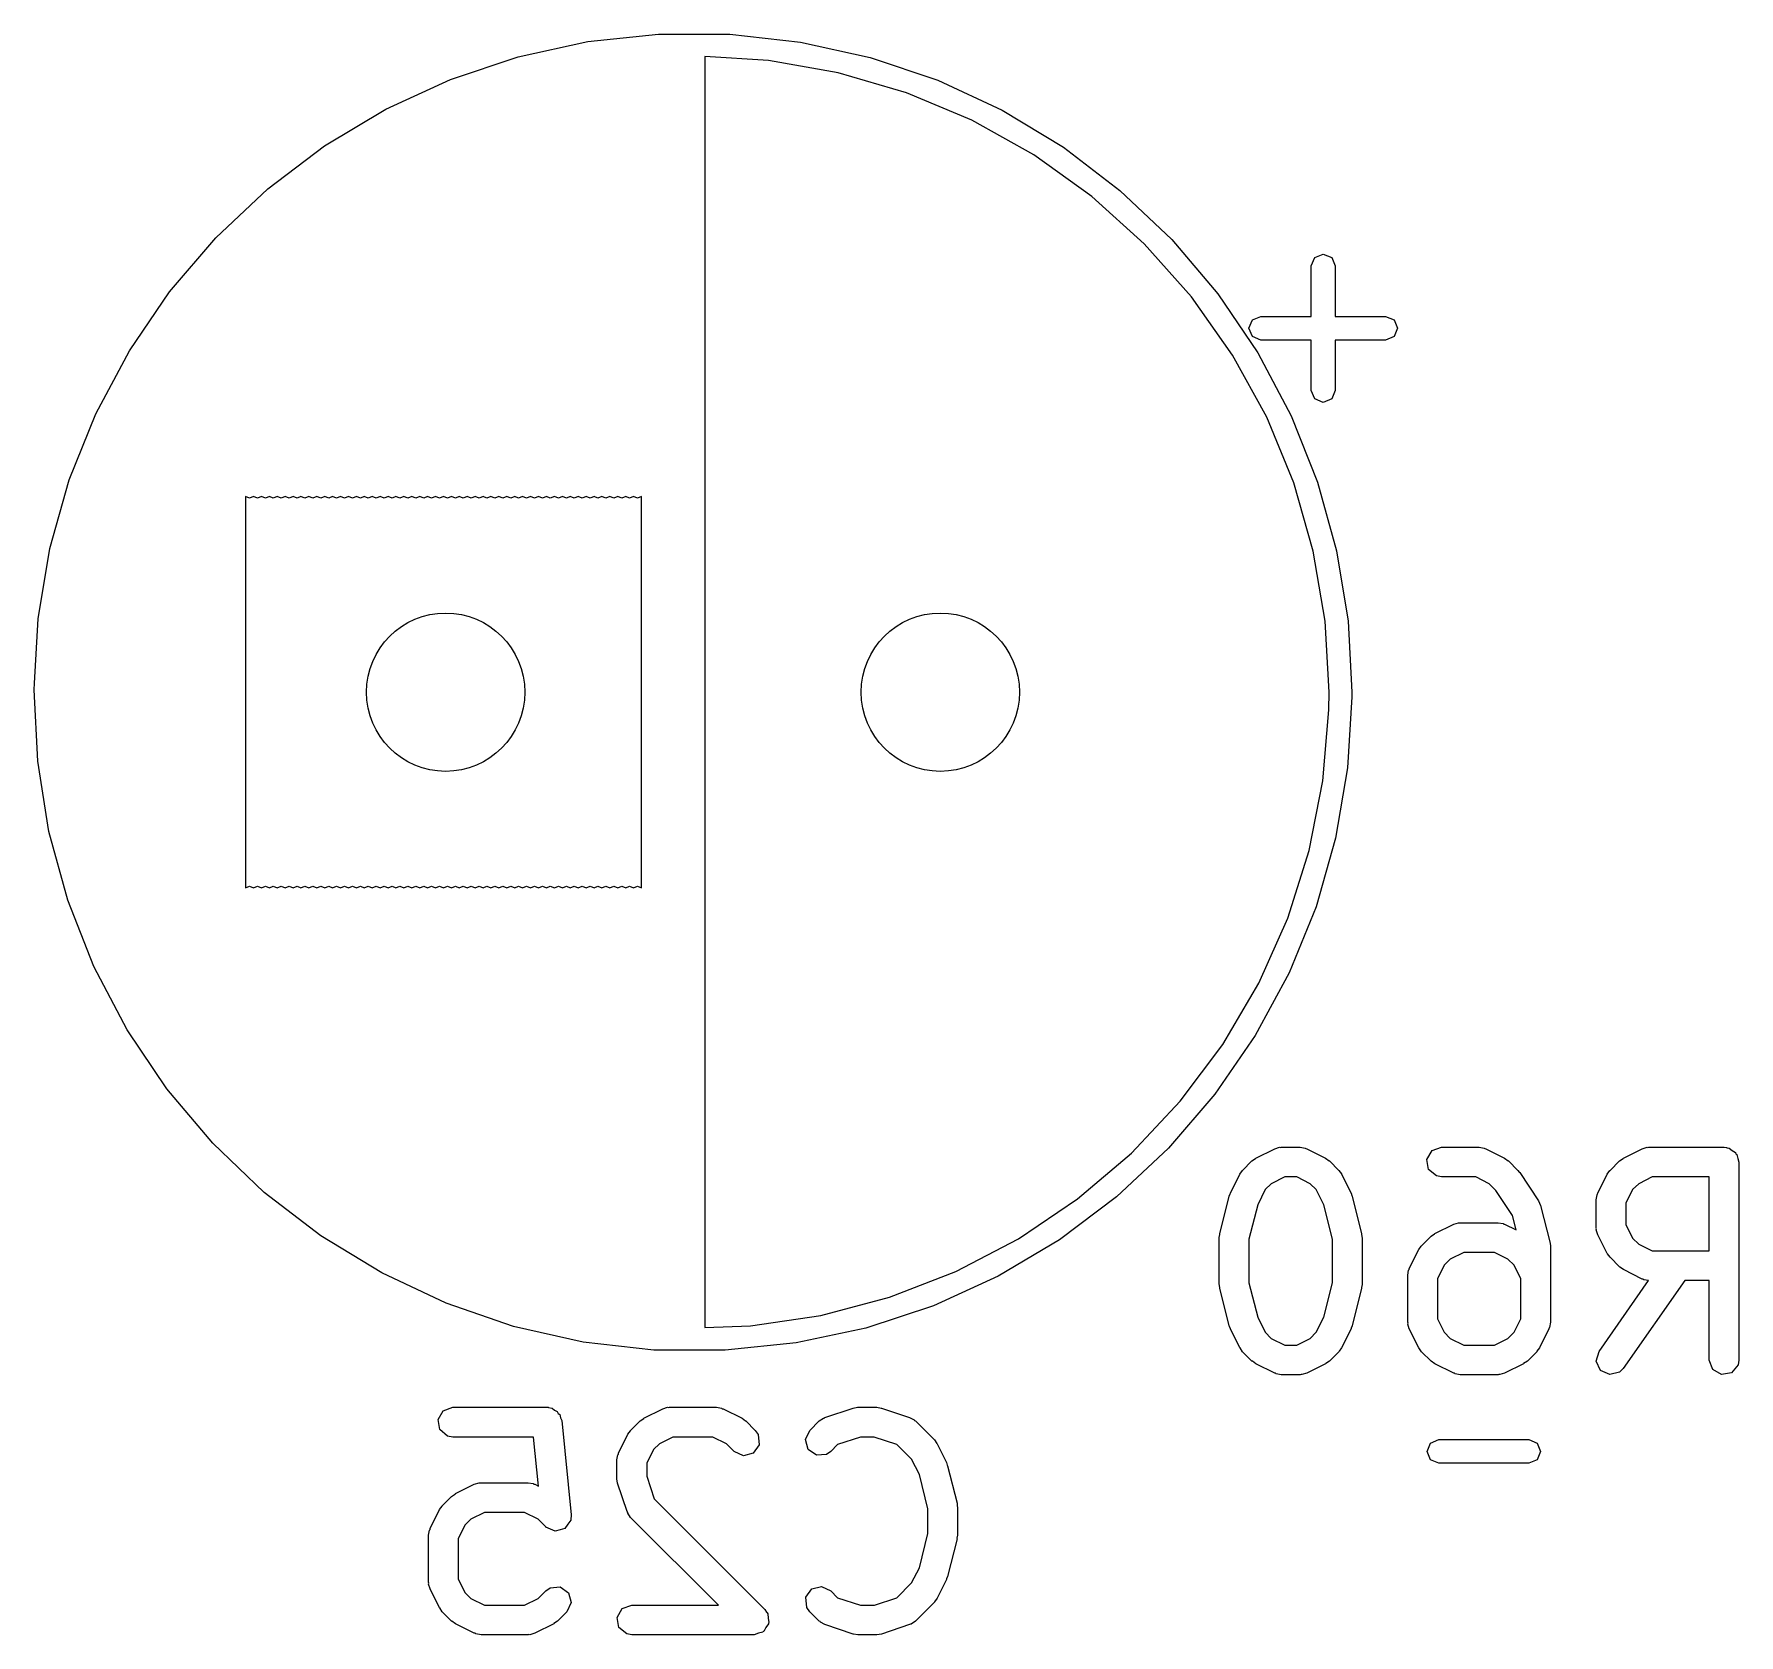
# Model space of a CAD drawing. Extents: x 62 to 228, y -146 to -46.
# Drawn here: x 98.8 to 107.41, y -103.21 to -95.12 of the extents above; entities that cross this region are included whole.
import ezdxf

# ---------------------------------------------------------------- set-up
doc = ezdxf.new("R2010")
doc.units = 0
doc.layers.add('BLACK', color=7, linetype='CONTINUOUS')

msp = doc.modelspace()

# ---------------------------------------------------------------- linework, layer by layer
at = {"layer": 'BLACK', "linetype": 'CONTINUOUS'}
for p, q in [((101.242, -95.24), (101.594, -95.1632)), ((101.594, -95.1632), (101.952, -95.125)), ((101.952, -95.125), (102.312, -95.1256)), ((102.312, -95.1256), (102.67, -95.1651)), ((102.67, -95.1651), (103.022, -95.2431)), ((100.9, -95.3542), (101.242, -95.24)), ((102.507, -95.258), (102.186, -95.2378)), ((102.186, -95.2378), (102.186, -101.66)), ((102.86, -95.3203), (102.507, -95.258)), ((103.022, -95.2431), (103.363, -95.3585)), ((100.573, -95.5047), (100.9, -95.3542)), ((103.205, -95.4216), (102.86, -95.3203)), ((103.363, -95.3585), (103.689, -95.5102)), ((103.535, -95.5607), (103.205, -95.4216)), ((100.264, -95.6897), (100.573, -95.5047)), ((103.689, -95.5102), (103.998, -95.6962)), ((103.849, -95.7358), (103.535, -95.5607)), ((99.9767, -95.907), (100.264, -95.6897)), ((103.998, -95.6962), (104.284, -95.9145)), ((104.141, -95.9448), (103.849, -95.7358)), ((99.7146, -96.154), (99.9767, -95.907)), ((104.407, -96.185), (104.141, -95.9448)), ((104.284, -95.9145), (104.546, -96.1624)), ((99.4807, -96.4278), (99.7146, -96.154)), ((104.646, -96.4534), (104.407, -96.185)), ((104.546, -96.1624), (104.779, -96.4371)), ((105.269, -96.254), (105.311, -96.2364)), ((105.311, -96.2364), (105.354, -96.254)), ((105.251, -96.2964), (105.269, -96.254)), ((105.251, -96.5514), (105.251, -96.2964)), ((105.354, -96.254), (105.371, -96.2964)), ((105.371, -96.2964), (105.371, -96.5514)), ((99.2777, -96.7254), (99.4807, -96.4278)), ((104.853, -96.7467), (104.646, -96.4534)), ((104.779, -96.4371), (104.98, -96.7353)), ((104.936, -96.6114), (104.954, -96.569)), ((104.954, -96.569), (104.996, -96.5514)), ((104.996, -96.5514), (105.251, -96.5514)), ((105.371, -96.5514), (105.626, -96.5514)), ((105.626, -96.5514), (105.669, -96.569)), ((105.669, -96.569), (105.686, -96.6114)), ((104.954, -96.6538), (104.936, -96.6114)), ((104.996, -96.6714), (104.954, -96.6538)), ((105.669, -96.6538), (105.626, -96.6714)), ((105.686, -96.6114), (105.669, -96.6538)), ((99.1081, -97.0431), (99.2777, -96.7254)), ((105.026, -97.0612), (104.853, -96.7467)), ((104.98, -96.7353), (105.149, -97.0536)), ((105.251, -96.6714), (104.996, -96.6714)), ((105.251, -96.9264), (105.251, -96.6714)), ((105.626, -96.6714), (105.371, -96.6714)), ((105.371, -96.6714), (105.371, -96.9264)), ((105.269, -96.9688), (105.251, -96.9264)), ((105.371, -96.9264), (105.354, -96.9688)), ((105.311, -96.9864), (105.269, -96.9688)), ((105.354, -96.9688), (105.311, -96.9864)), ((98.9738, -97.3773), (99.1081, -97.0431)), ((105.162, -97.3931), (105.026, -97.0612)), ((105.149, -97.0536), (105.282, -97.3883)), ((98.8763, -97.724), (98.9738, -97.3773)), ((105.261, -97.7381), (105.162, -97.3931)), ((105.282, -97.3883), (105.378, -97.7353)), ((99.8851, -97.4704), (99.8651, -97.4621)), ((99.8651, -97.4621), (99.8651, -99.4387)), ((99.9051, -97.4621), (99.8851, -97.4704)), ((99.9251, -97.4704), (99.9051, -97.4621)), ((99.9451, -97.4621), (99.9251, -97.4704)), ((99.9651, -97.4704), (99.9451, -97.4621)), ((99.9851, -97.4621), (99.9651, -97.4704)), ((100.005, -97.4704), (99.9851, -97.4621)), ((100.025, -97.4621), (100.005, -97.4704)), ((100.045, -97.4704), (100.025, -97.4621)), ((100.065, -97.4621), (100.045, -97.4704)), ((100.085, -97.4704), (100.065, -97.4621)), ((100.105, -97.4621), (100.085, -97.4704)), ((100.125, -97.4704), (100.105, -97.4621)), ((100.145, -97.4621), (100.125, -97.4704)), ((100.165, -97.4704), (100.145, -97.4621)), ((100.185, -97.4621), (100.165, -97.4704)), ((100.205, -97.4704), (100.185, -97.4621)), ((100.225, -97.4621), (100.205, -97.4704)), ((100.245, -97.4704), (100.225, -97.4621)), ((100.265, -97.4621), (100.245, -97.4704)), ((100.285, -97.4704), (100.265, -97.4621)), ((100.305, -97.4621), (100.285, -97.4704)), ((100.325, -97.4704), (100.305, -97.4621)), ((100.345, -97.4621), (100.325, -97.4704)), ((100.365, -97.4704), (100.345, -97.4621)), ((100.385, -97.4621), (100.365, -97.4704)), ((100.405, -97.4704), (100.385, -97.4621)), ((100.425, -97.4621), (100.405, -97.4704)), ((100.445, -97.4704), (100.425, -97.4621)), ((100.465, -97.4621), (100.445, -97.4704)), ((100.485, -97.4704), (100.465, -97.4621)), ((100.505, -97.4621), (100.485, -97.4704)), ((100.525, -97.4704), (100.505, -97.4621)), ((100.545, -97.4621), (100.525, -97.4704)), ((100.565, -97.4704), (100.545, -97.4621)), ((100.585, -97.4621), (100.565, -97.4704)), ((100.605, -97.4704), (100.585, -97.4621)), ((100.625, -97.4621), (100.605, -97.4704)), ((100.645, -97.4704), (100.625, -97.4621)), ((100.665, -97.4621), (100.645, -97.4704)), ((100.685, -97.4704), (100.665, -97.4621)), ((100.705, -97.4621), (100.685, -97.4704)), ((100.725, -97.4704), (100.705, -97.4621)), ((100.745, -97.4621), (100.725, -97.4704)), ((100.765, -97.4704), (100.745, -97.4621)), ((100.785, -97.4621), (100.765, -97.4704)), ((100.805, -97.4704), (100.785, -97.4621)), ((100.825, -97.4621), (100.805, -97.4704)), ((100.845, -97.4704), (100.825, -97.4621)), ((100.865, -97.4621), (100.845, -97.4704)), ((100.885, -97.4704), (100.865, -97.4621)), ((100.905, -97.4621), (100.885, -97.4704)), ((100.925, -97.4704), (100.905, -97.4621)), ((100.945, -97.4621), (100.925, -97.4704)), ((100.965, -97.4704), (100.945, -97.4621)), ((100.985, -97.4621), (100.965, -97.4704)), ((101.005, -97.4704), (100.985, -97.4621)), ((101.025, -97.4621), (101.005, -97.4704)), ((101.045, -97.4704), (101.025, -97.4621)), ((101.065, -97.4621), (101.045, -97.4704)), ((101.085, -97.4704), (101.065, -97.4621)), ((101.105, -97.4621), (101.085, -97.4704)), ((101.125, -97.4704), (101.105, -97.4621)), ((101.145, -97.4621), (101.125, -97.4704)), ((101.165, -97.4704), (101.145, -97.4621)), ((101.185, -97.4621), (101.165, -97.4704)), ((101.205, -97.4704), (101.185, -97.4621)), ((101.225, -97.4621), (101.205, -97.4704)), ((101.245, -97.4704), (101.225, -97.4621)), ((101.265, -97.4621), (101.245, -97.4704)), ((101.285, -97.4704), (101.265, -97.4621)), ((101.305, -97.4621), (101.285, -97.4704)), ((101.325, -97.4704), (101.305, -97.4621)), ((101.345, -97.4621), (101.325, -97.4704)), ((101.365, -97.4704), (101.345, -97.4621)), ((101.385, -97.4621), (101.365, -97.4704)), ((101.405, -97.4704), (101.385, -97.4621)), ((101.426, -97.4619), (101.405, -97.4704)), ((101.446, -97.4704), (101.426, -97.4619)), ((101.466, -97.4621), (101.446, -97.4704)), ((101.486, -97.4704), (101.466, -97.4621)), ((101.506, -97.4621), (101.486, -97.4704)), ((101.526, -97.4704), (101.506, -97.4621)), ((101.546, -97.4621), (101.526, -97.4704)), ((101.566, -97.4704), (101.546, -97.4621)), ((101.586, -97.4621), (101.566, -97.4704)), ((101.606, -97.4704), (101.586, -97.4621)), ((101.626, -97.4621), (101.606, -97.4704)), ((101.646, -97.4704), (101.626, -97.4621)), ((101.666, -97.4621), (101.646, -97.4704)), ((101.686, -97.4704), (101.666, -97.4621)), ((101.706, -97.4621), (101.686, -97.4704)), ((101.726, -97.4704), (101.706, -97.4621)), ((101.746, -97.4621), (101.726, -97.4704)), ((101.766, -97.4704), (101.746, -97.4621)), ((101.786, -97.4621), (101.766, -97.4704)), ((101.806, -97.4704), (101.786, -97.4621)), ((101.826, -97.4621), (101.806, -97.4704)), ((101.846, -97.4704), (101.826, -97.4621)), ((101.866, -97.4621), (101.846, -97.4704)), ((101.866, -99.4387), (101.866, -97.4621)), ((98.8169, -98.0792), (98.8763, -97.724)), ((105.321, -98.092), (105.261, -97.7381)), ((105.378, -97.7353), (105.437, -98.0908)), ((98.798, -98.4055), (98.8169, -98.0792)), ((105.341, -98.4504), (105.321, -98.092)), ((105.437, -98.0908), (105.456, -98.4504)), ((98.7961, -98.4388), (98.798, -98.4055)), ((98.8143, -98.7985), (98.7961, -98.4388)), ((105.34, -98.5402), (105.341, -98.4504)), ((105.456, -98.4736), (105.434, -98.8331)), ((105.456, -98.4504), (105.456, -98.4736)), ((105.31, -98.8978), (105.34, -98.5402)), ((98.8713, -99.1541), (98.8143, -98.7985)), ((105.24, -99.25), (105.31, -98.8978)), ((105.434, -98.8331), (105.373, -99.1882)), ((98.9663, -99.5015), (98.8713, -99.1541)), ((105.132, -99.5921), (105.24, -99.25)), ((105.373, -99.1882), (105.275, -99.5345)), ((99.0983, -99.8366), (98.9663, -99.5015)), ((99.8651, -99.4387), (99.8851, -99.4304)), ((99.8851, -99.4304), (99.9051, -99.4387)), ((99.9051, -99.4387), (99.9251, -99.4304)), ((99.9251, -99.4304), (99.9451, -99.4387)), ((99.9451, -99.4387), (99.9651, -99.4304)), ((99.9651, -99.4304), (99.9851, -99.4387)), ((99.9851, -99.4387), (100.005, -99.4304)), ((100.005, -99.4304), (100.025, -99.4387)), ((100.025, -99.4387), (100.045, -99.4304)), ((100.045, -99.4304), (100.065, -99.4387)), ((100.065, -99.4387), (100.085, -99.4304)), ((100.085, -99.4304), (100.105, -99.4387)), ((100.105, -99.4387), (100.125, -99.4304)), ((100.125, -99.4304), (100.145, -99.4387)), ((100.145, -99.4387), (100.165, -99.4304)), ((100.165, -99.4304), (100.185, -99.4387)), ((100.185, -99.4387), (100.205, -99.4304)), ((100.205, -99.4304), (100.225, -99.4387)), ((100.225, -99.4387), (100.245, -99.4304)), ((100.245, -99.4304), (100.265, -99.4387)), ((100.265, -99.4387), (100.285, -99.4304)), ((100.285, -99.4304), (100.305, -99.4387)), ((100.305, -99.4387), (100.325, -99.4304)), ((100.325, -99.4304), (100.345, -99.4387)), ((100.345, -99.4387), (100.365, -99.4304)), ((100.365, -99.4304), (100.385, -99.4387)), ((100.385, -99.4387), (100.405, -99.4304)), ((100.405, -99.4304), (100.425, -99.4387)), ((100.425, -99.4387), (100.445, -99.4304)), ((100.445, -99.4304), (100.465, -99.4387)), ((100.465, -99.4387), (100.485, -99.4304)), ((100.485, -99.4304), (100.505, -99.4387)), ((100.505, -99.4387), (100.525, -99.4304)), ((100.525, -99.4304), (100.545, -99.4387)), ((100.545, -99.4387), (100.565, -99.4304)), ((100.565, -99.4304), (100.585, -99.4387)), ((100.585, -99.4387), (100.605, -99.4304)), ((100.605, -99.4304), (100.625, -99.4387)), ((100.625, -99.4387), (100.645, -99.4304)), ((100.645, -99.4304), (100.665, -99.4387)), ((100.665, -99.4387), (100.685, -99.4304)), ((100.685, -99.4304), (100.705, -99.4387)), ((100.705, -99.4387), (100.725, -99.4304)), ((100.725, -99.4304), (100.745, -99.4387)), ((100.745, -99.4387), (100.765, -99.4304)), ((100.765, -99.4304), (100.785, -99.4387)), ((100.785, -99.4387), (100.805, -99.4304)), ((100.805, -99.4304), (100.825, -99.4387)), ((100.825, -99.4387), (100.845, -99.4304)), ((100.845, -99.4304), (100.865, -99.4387)), ((100.865, -99.4387), (100.885, -99.4304)), ((100.885, -99.4304), (100.905, -99.4387)), ((100.905, -99.4387), (100.925, -99.4304)), ((100.925, -99.4304), (100.945, -99.4387)), ((100.945, -99.4387), (100.965, -99.4304)), ((100.965, -99.4304), (100.985, -99.4387)), ((100.985, -99.4387), (101.005, -99.4304)), ((101.005, -99.4304), (101.025, -99.4387)), ((101.025, -99.4387), (101.045, -99.4304)), ((101.045, -99.4304), (101.065, -99.4387)), ((101.065, -99.4387), (101.085, -99.4304)), ((101.085, -99.4304), (101.105, -99.4387)), ((101.105, -99.4387), (101.125, -99.4304)), ((101.125, -99.4304), (101.145, -99.4387)), ((101.145, -99.4387), (101.165, -99.4304)), ((101.165, -99.4304), (101.185, -99.4387)), ((101.185, -99.4387), (101.205, -99.4304)), ((101.205, -99.4304), (101.225, -99.4387)), ((101.225, -99.4387), (101.245, -99.4304)), ((101.245, -99.4304), (101.265, -99.4387)), ((101.265, -99.4387), (101.285, -99.4304)), ((101.285, -99.4304), (101.305, -99.4387)), ((101.305, -99.4387), (101.325, -99.4304)), ((101.325, -99.4304), (101.345, -99.4387)), ((101.345, -99.4387), (101.365, -99.4304)), ((101.365, -99.4304), (101.385, -99.4387)), ((101.385, -99.4387), (101.405, -99.4304)), ((101.405, -99.4304), (101.426, -99.4389)), ((101.426, -99.4389), (101.446, -99.4304)), ((101.446, -99.4304), (101.466, -99.4387)), ((101.466, -99.4387), (101.486, -99.4304)), ((101.486, -99.4304), (101.506, -99.4387)), ((101.506, -99.4387), (101.526, -99.4304)), ((101.526, -99.4304), (101.546, -99.4387)), ((101.546, -99.4387), (101.566, -99.4304)), ((101.566, -99.4304), (101.586, -99.4387)), ((101.586, -99.4387), (101.606, -99.4304)), ((101.606, -99.4304), (101.626, -99.4387)), ((101.626, -99.4387), (101.646, -99.4304)), ((101.646, -99.4304), (101.666, -99.4387)), ((101.666, -99.4387), (101.686, -99.4304)), ((101.686, -99.4304), (101.706, -99.4387)), ((101.706, -99.4387), (101.726, -99.4304)), ((101.726, -99.4304), (101.746, -99.4387)), ((101.746, -99.4387), (101.766, -99.4304)), ((101.766, -99.4304), (101.786, -99.4387)), ((101.786, -99.4387), (101.806, -99.4304)), ((101.806, -99.4304), (101.826, -99.4387)), ((101.826, -99.4387), (101.846, -99.4304)), ((101.846, -99.4304), (101.866, -99.4387)), ((104.986, -99.92), (105.132, -99.5921)), ((105.275, -99.5345), (105.139, -99.8682)), ((99.2658, -100.156), (99.0983, -99.8366)), ((104.804, -100.23), (104.986, -99.92)), ((105.139, -99.8682), (104.968, -100.185)), ((99.4666, -100.454), (99.2658, -100.156)), ((104.968, -100.185), (104.764, -100.482)), ((104.589, -100.517), (104.804, -100.23)), ((99.6986, -100.73), (99.4666, -100.454)), ((104.343, -100.779), (104.589, -100.517)), ((104.764, -100.482), (104.53, -100.755)), ((99.959, -100.979), (99.6986, -100.73)), ((104.07, -101.011), (104.343, -100.779)), ((104.53, -100.755), (104.267, -101.001)), ((104.969, -100.807), (104.971, -100.805)), ((104.971, -100.805), (105.066, -100.758)), ((105.066, -100.758), (105.091, -100.75)), ((105.091, -100.75), (105.095, -100.751)), ((105.095, -100.751), (105.099, -100.75)), ((105.099, -100.75), (105.195, -100.75)), ((105.195, -100.75), (105.22, -100.754)), ((105.22, -100.754), (105.224, -100.757)), ((105.224, -100.757), (105.228, -100.758)), ((105.228, -100.758), (105.323, -100.805)), ((105.323, -100.805), (105.341, -100.819)), ((105.835, -100.812), (105.861, -100.767)), ((105.861, -100.767), (105.909, -100.75)), ((105.909, -100.75), (106.099, -100.75)), ((106.099, -100.75), (106.125, -100.754)), ((106.125, -100.754), (106.128, -100.757)), ((106.128, -100.757), (106.133, -100.758)), ((106.133, -100.758), (106.228, -100.805)), ((106.228, -100.805), (106.246, -100.819)), ((106.827, -100.807), (106.828, -100.805)), ((106.828, -100.805), (106.923, -100.758)), ((106.923, -100.758), (106.948, -100.75)), ((106.948, -100.75), (106.952, -100.751)), ((106.952, -100.751), (106.956, -100.75)), ((106.956, -100.75), (107.337, -100.75)), ((107.337, -100.75), (107.347, -100.751)), ((107.347, -100.751), (107.35, -100.751)), ((107.35, -100.751), (107.353, -100.753)), ((107.353, -100.753), (107.363, -100.754)), ((107.363, -100.754), (107.378, -100.767)), ((107.378, -100.767), (107.395, -100.777)), ((107.395, -100.777), (107.397, -100.783)), ((107.397, -100.783), (107.402, -100.787)), ((107.402, -100.787), (107.406, -100.806)), ((107.406, -100.806), (107.412, -100.825)), ((104.842, -100.982), (104.889, -100.886)), ((104.889, -100.886), (104.903, -100.868)), ((104.903, -100.867), (104.951, -100.819)), ((104.903, -100.868), (104.903, -100.867)), ((104.951, -100.819), (104.969, -100.807)), ((105.341, -100.819), (105.343, -100.819)), ((105.343, -100.819), (105.39, -100.867)), ((105.39, -100.867), (105.403, -100.885)), ((105.403, -100.885), (105.404, -100.886)), ((105.404, -100.886), (105.452, -100.982)), ((105.844, -100.862), (105.835, -100.812)), ((105.883, -100.895), (105.844, -100.862)), ((106.246, -100.819), (106.248, -100.819)), ((106.248, -100.819), (106.295, -100.867)), ((106.295, -100.867), (106.302, -100.876)), ((106.302, -100.876), (106.305, -100.878)), ((106.305, -100.878), (106.4, -101.021)), ((106.699, -100.982), (106.746, -100.886)), ((106.746, -100.886), (106.76, -100.868)), ((106.76, -100.868), (106.761, -100.867)), ((106.761, -100.867), (106.808, -100.819)), ((106.808, -100.819), (106.827, -100.807)), ((107.412, -100.825), (107.412, -101.825)), ((105.018, -100.964), (104.98, -101.041)), ((105.048, -100.934), (105.018, -100.964)), ((105.117, -100.9), (105.048, -100.934)), ((105.177, -100.9), (105.117, -100.9)), ((105.245, -100.934), (105.177, -100.9)), ((105.276, -100.964), (105.245, -100.934)), ((105.314, -101.041), (105.276, -100.964)), ((105.909, -100.9), (105.883, -100.895)), ((106.082, -100.9), (105.909, -100.9)), ((106.15, -100.934), (106.082, -100.9)), ((106.184, -100.968), (106.15, -100.934)), ((106.268, -101.094), (106.184, -100.968)), ((106.875, -100.964), (106.841, -101.033)), ((106.906, -100.934), (106.875, -100.964)), ((106.974, -100.9), (106.906, -100.934)), ((107.262, -100.9), (106.974, -100.9)), ((107.262, -101.274), (107.262, -100.9)), ((100.245, -101.198), (99.959, -100.979)), ((103.772, -101.212), (104.07, -101.011)), ((104.267, -101.001), (103.979, -101.218)), ((104.788, -101.188), (104.836, -100.997)), ((104.836, -100.997), (104.841, -100.985)), ((104.841, -100.985), (104.842, -100.982)), ((104.98, -101.041), (104.936, -101.215)), ((105.358, -101.215), (105.314, -101.041)), ((105.452, -100.982), (105.456, -100.994)), ((105.456, -100.994), (105.458, -100.997)), ((105.458, -100.997), (105.505, -101.188)), ((106.4, -101.021), (106.41, -101.044)), ((106.41, -101.044), (106.41, -101.045)), ((106.41, -101.045), (106.458, -101.235)), ((106.691, -101.015), (106.695, -100.99)), ((106.691, -101.158), (106.691, -101.015)), ((106.695, -100.99), (106.698, -100.986)), ((106.698, -100.986), (106.699, -100.982)), ((106.841, -101.033), (106.841, -101.14)), ((105.875, -101.186), (105.971, -101.139)), ((105.971, -101.139), (105.995, -101.131)), ((105.995, -101.131), (106, -101.132)), ((106, -101.132), (106.004, -101.131)), ((106.004, -101.131), (106.195, -101.131)), ((106.195, -101.131), (106.22, -101.135)), ((106.22, -101.135), (106.224, -101.138)), ((106.224, -101.138), (106.228, -101.139)), ((106.228, -101.139), (106.286, -101.168)), ((106.286, -101.168), (106.268, -101.094)), ((106.841, -101.14), (106.875, -101.209)), ((100.553, -101.385), (100.245, -101.198)), ((103.454, -101.378), (103.772, -101.212)), ((103.979, -101.218), (103.669, -101.401)), ((104.786, -101.206), (104.789, -101.191)), ((104.786, -101.444), (104.786, -101.206)), ((104.789, -101.191), (104.788, -101.188)), ((104.936, -101.215), (104.936, -101.435)), ((105.358, -101.435), (105.358, -101.215)), ((105.505, -101.188), (105.506, -101.202)), ((105.506, -101.202), (105.508, -101.206)), ((105.508, -101.206), (105.508, -101.444)), ((105.808, -101.248), (105.856, -101.2)), ((105.856, -101.2), (105.874, -101.187)), ((105.874, -101.187), (105.875, -101.186)), ((106.458, -101.235), (106.459, -101.25)), ((106.692, -101.162), (106.691, -101.158)), ((106.691, -101.167), (106.692, -101.162)), ((106.699, -101.192), (106.691, -101.167)), ((106.746, -101.287), (106.699, -101.192)), ((106.875, -101.209), (106.906, -101.239)), ((105.746, -101.363), (105.794, -101.267)), ((105.794, -101.267), (105.807, -101.249)), ((105.807, -101.249), (105.808, -101.248)), ((105.953, -101.315), (105.923, -101.345)), ((106.022, -101.281), (105.953, -101.315)), ((106.177, -101.281), (106.022, -101.281)), ((106.245, -101.315), (106.177, -101.281)), ((106.276, -101.345), (106.245, -101.315)), ((106.459, -101.25), (106.46, -101.253)), ((106.46, -101.253), (106.46, -101.634)), ((106.748, -101.288), (106.746, -101.287)), ((106.761, -101.306), (106.748, -101.288)), ((106.808, -101.354), (106.761, -101.306)), ((106.906, -101.239), (106.974, -101.274)), ((106.974, -101.274), (107.262, -101.274)), ((100.879, -101.538), (100.553, -101.385)), ((103.12, -101.508), (103.454, -101.378)), ((103.669, -101.401), (103.341, -101.551)), ((105.739, -101.396), (105.743, -101.371)), ((105.739, -101.634), (105.739, -101.396)), ((105.743, -101.371), (105.746, -101.367)), ((105.746, -101.367), (105.746, -101.363)), ((105.923, -101.345), (105.889, -101.414)), ((106.31, -101.414), (106.276, -101.345)), ((106.81, -101.355), (106.808, -101.354)), ((106.828, -101.368), (106.81, -101.355)), ((106.923, -101.416), (106.828, -101.368)), ((104.787, -101.447), (104.786, -101.444)), ((104.788, -101.462), (104.787, -101.447)), ((104.836, -101.652), (104.788, -101.462)), ((104.936, -101.435), (104.98, -101.608)), ((105.314, -101.608), (105.358, -101.435)), ((105.505, -101.462), (105.458, -101.652)), ((105.508, -101.444), (105.505, -101.459)), ((105.505, -101.459), (105.505, -101.462)), ((105.889, -101.414), (105.889, -101.617)), ((106.31, -101.617), (106.31, -101.414)), ((106.705, -101.782), (106.955, -101.423)), ((107.138, -101.424), (106.827, -101.868)), ((106.927, -101.416), (106.923, -101.416)), ((106.931, -101.419), (106.927, -101.416)), ((106.955, -101.423), (106.931, -101.419)), ((107.262, -101.424), (107.138, -101.424)), ((107.262, -101.825), (107.262, -101.424)), ((101.219, -101.655), (100.879, -101.538)), ((102.773, -101.6), (103.12, -101.508)), ((103.341, -101.551), (102.999, -101.664)), ((101.571, -101.734), (101.219, -101.655)), ((102.186, -101.66), (102.417, -101.652)), ((102.417, -101.652), (102.773, -101.6)), ((102.999, -101.664), (102.647, -101.739)), ((104.838, -101.655), (104.836, -101.652)), ((104.842, -101.668), (104.838, -101.655)), ((104.98, -101.608), (105.018, -101.685)), ((105.276, -101.685), (105.314, -101.608)), ((105.458, -101.652), (105.452, -101.664)), ((105.452, -101.664), (105.452, -101.668)), ((105.74, -101.639), (105.739, -101.634)), ((105.739, -101.643), (105.74, -101.639)), ((105.746, -101.668), (105.739, -101.643)), ((105.889, -101.617), (105.923, -101.685)), ((106.276, -101.685), (106.31, -101.617)), ((106.453, -101.663), (106.452, -101.668)), ((106.455, -101.66), (106.453, -101.663)), ((106.46, -101.634), (106.455, -101.66)), ((101.929, -101.775), (101.571, -101.734)), ((102.647, -101.739), (102.289, -101.776)), ((104.889, -101.763), (104.842, -101.668)), ((105.018, -101.685), (105.048, -101.716)), ((105.048, -101.716), (105.117, -101.75)), ((105.117, -101.75), (105.177, -101.75)), ((105.177, -101.75), (105.245, -101.716)), ((105.245, -101.716), (105.276, -101.685)), ((105.452, -101.668), (105.404, -101.763)), ((105.794, -101.763), (105.746, -101.668)), ((105.923, -101.685), (105.953, -101.716)), ((105.953, -101.716), (106.022, -101.75)), ((106.022, -101.75), (106.177, -101.75)), ((106.177, -101.75), (106.245, -101.716)), ((106.245, -101.716), (106.276, -101.685)), ((106.452, -101.668), (106.404, -101.763)), ((102.289, -101.776), (101.929, -101.775)), ((104.891, -101.764), (104.889, -101.763)), ((104.903, -101.783), (104.891, -101.764)), ((104.951, -101.83), (104.903, -101.783)), ((104.953, -101.831), (104.951, -101.83)), ((104.971, -101.844), (104.953, -101.831)), ((105.343, -101.83), (105.324, -101.843)), ((105.39, -101.783), (105.343, -101.83)), ((105.391, -101.781), (105.39, -101.783)), ((105.404, -101.763), (105.391, -101.781)), ((105.795, -101.764), (105.794, -101.763)), ((105.808, -101.783), (105.795, -101.764)), ((105.856, -101.83), (105.808, -101.783)), ((105.857, -101.831), (105.856, -101.83)), ((105.875, -101.844), (105.857, -101.831)), ((106.343, -101.83), (106.324, -101.843)), ((106.39, -101.783), (106.343, -101.83)), ((106.391, -101.781), (106.39, -101.783)), ((106.404, -101.763), (106.391, -101.781)), ((106.691, -101.831), (106.705, -101.782)), ((106.713, -101.878), (106.691, -101.831)), ((107.28, -101.873), (107.262, -101.825)), ((107.412, -101.825), (107.408, -101.85)), ((105.066, -101.892), (104.971, -101.844)), ((105.07, -101.892), (105.066, -101.892)), ((105.074, -101.895), (105.07, -101.892)), ((105.099, -101.9), (105.074, -101.895)), ((105.195, -101.9), (105.099, -101.9)), ((105.199, -101.898), (105.195, -101.9)), ((105.203, -101.899), (105.199, -101.898)), ((105.228, -101.892), (105.203, -101.899)), ((105.323, -101.844), (105.228, -101.892)), ((105.324, -101.843), (105.323, -101.844)), ((105.971, -101.892), (105.875, -101.844)), ((105.975, -101.892), (105.971, -101.892)), ((105.978, -101.895), (105.975, -101.892)), ((106.004, -101.9), (105.978, -101.895)), ((106.195, -101.9), (106.004, -101.9)), ((106.199, -101.898), (106.195, -101.9)), ((106.203, -101.899), (106.199, -101.898)), ((106.228, -101.892), (106.203, -101.899)), ((106.323, -101.844), (106.228, -101.892)), ((106.324, -101.843), (106.323, -101.844)), ((106.759, -101.899), (106.713, -101.878)), ((106.809, -101.886), (106.759, -101.899)), ((106.827, -101.868), (106.809, -101.886)), ((107.324, -101.899), (107.28, -101.873)), ((107.375, -101.89), (107.324, -101.899)), ((107.408, -101.85), (107.375, -101.89)), ((100.838, -102.126), (100.864, -102.081)), ((100.864, -102.081), (100.912, -102.064)), ((100.912, -102.064), (101.388, -102.064)), ((101.388, -102.064), (101.392, -102.064)), ((101.392, -102.064), (101.394, -102.064)), ((101.394, -102.064), (101.396, -102.065)), ((101.396, -102.065), (101.414, -102.068)), ((101.414, -102.068), (101.426, -102.079)), ((101.426, -102.079), (101.44, -102.085)), ((101.44, -102.085), (101.445, -102.095)), ((101.445, -102.095), (101.453, -102.101)), ((101.878, -102.119), (101.974, -102.072)), ((101.974, -102.072), (101.998, -102.064)), ((101.998, -102.064), (102.003, -102.065)), ((102.003, -102.065), (102.007, -102.064)), ((102.007, -102.064), (102.245, -102.064)), ((102.245, -102.064), (102.271, -102.068)), ((102.271, -102.068), (102.274, -102.071)), ((102.274, -102.071), (102.279, -102.072)), ((102.279, -102.072), (102.374, -102.119)), ((102.793, -102.115), (102.936, -102.068)), ((102.936, -102.068), (102.958, -102.064)), ((102.958, -102.064), (102.959, -102.064)), ((102.959, -102.064), (103.055, -102.064)), ((103.055, -102.064), (103.077, -102.068)), ((103.077, -102.068), (103.078, -102.068)), ((103.078, -102.068), (103.221, -102.115)), ((100.847, -102.176), (100.838, -102.126)), ((100.886, -102.209), (100.847, -102.176)), ((101.453, -102.101), (101.456, -102.117)), ((101.456, -102.117), (101.463, -102.131)), ((101.463, -102.131), (101.51, -102.608)), ((101.797, -102.2), (101.81, -102.182)), ((101.81, -102.182), (101.811, -102.181)), ((101.811, -102.181), (101.859, -102.133)), ((101.859, -102.133), (101.877, -102.121)), ((101.877, -102.121), (101.878, -102.119)), ((102.374, -102.119), (102.392, -102.133)), ((102.392, -102.133), (102.393, -102.133)), ((102.393, -102.133), (102.441, -102.181)), ((102.441, -102.181), (102.456, -102.202)), ((102.694, -102.227), (102.716, -102.181)), ((102.716, -102.181), (102.764, -102.133)), ((102.764, -102.133), (102.785, -102.118)), ((102.785, -102.118), (102.789, -102.118)), ((102.789, -102.118), (102.793, -102.115)), ((103.221, -102.115), (103.244, -102.128)), ((103.244, -102.128), (103.246, -102.131)), ((103.246, -102.131), (103.251, -102.133)), ((103.251, -102.133), (103.346, -102.229)), ((100.912, -102.214), (100.886, -102.209)), ((101.32, -102.214), (100.912, -102.214)), ((101.345, -102.462), (101.32, -102.214)), ((101.749, -102.296), (101.797, -102.2)), ((101.956, -102.248), (101.926, -102.278)), ((102.025, -102.214), (101.956, -102.248)), ((102.227, -102.214), (102.025, -102.214)), ((102.296, -102.248), (102.227, -102.214)), ((102.335, -102.287), (102.296, -102.248)), ((102.46, -102.253), (102.431, -102.295)), ((102.456, -102.202), (102.46, -102.253)), ((102.708, -102.277), (102.694, -102.227)), ((102.857, -102.252), (102.822, -102.287)), ((102.972, -102.214), (102.857, -102.252)), ((103.042, -102.214), (102.972, -102.214)), ((103.157, -102.252), (103.042, -102.214)), ((103.231, -102.326), (103.157, -102.252)), ((103.346, -102.229), (103.359, -102.247)), ((103.359, -102.247), (103.36, -102.248)), ((103.36, -102.248), (103.407, -102.343)), ((105.836, -102.287), (105.854, -102.245)), ((105.854, -102.245), (105.896, -102.227)), ((105.896, -102.227), (106.35, -102.227)), ((106.35, -102.227), (106.393, -102.245)), ((106.393, -102.245), (106.41, -102.287)), ((101.742, -102.329), (101.746, -102.304)), ((101.742, -102.424), (101.742, -102.329)), ((101.746, -102.304), (101.749, -102.3)), ((101.749, -102.3), (101.749, -102.296)), ((101.926, -102.278), (101.892, -102.347)), ((101.892, -102.347), (101.892, -102.412)), ((102.381, -102.309), (102.335, -102.287)), ((102.431, -102.295), (102.381, -102.309)), ((102.75, -102.306), (102.708, -102.277)), ((102.801, -102.302), (102.75, -102.306)), ((102.822, -102.287), (102.801, -102.302)), ((103.27, -102.403), (103.231, -102.326)), ((103.407, -102.343), (103.411, -102.356)), ((103.411, -102.356), (103.413, -102.359)), ((105.854, -102.33), (105.836, -102.287)), ((105.896, -102.347), (105.854, -102.33)), ((106.35, -102.347), (105.896, -102.347)), ((106.393, -102.33), (106.35, -102.347)), ((106.41, -102.287), (106.393, -102.33)), ((101.742, -102.426), (101.742, -102.424)), ((101.745, -102.448), (101.742, -102.426)), ((101.892, -102.412), (101.93, -102.527)), ((103.313, -102.577), (103.27, -102.403)), ((103.413, -102.359), (103.461, -102.549)), ((100.859, -102.562), (100.906, -102.514)), ((100.906, -102.514), (100.925, -102.501)), ((100.925, -102.501), (100.926, -102.5)), ((100.926, -102.5), (101.021, -102.453)), ((101.021, -102.453), (101.046, -102.445)), ((101.046, -102.445), (101.05, -102.446)), ((101.05, -102.446), (101.055, -102.445)), ((101.055, -102.445), (101.293, -102.445)), ((101.293, -102.445), (101.318, -102.449)), ((101.318, -102.449), (101.322, -102.452)), ((101.322, -102.452), (101.326, -102.453)), ((101.326, -102.453), (101.345, -102.462)), ((101.793, -102.591), (101.745, -102.448)), ((101.93, -102.527), (102.489, -103.086)), ((100.797, -102.677), (100.845, -102.581)), ((100.845, -102.581), (100.858, -102.563)), ((100.858, -102.563), (100.859, -102.562)), ((101.072, -102.595), (101.004, -102.629)), ((101.275, -102.595), (101.072, -102.595)), ((101.344, -102.629), (101.275, -102.595)), ((101.51, -102.608), (101.508, -102.633)), ((101.796, -102.595), (101.793, -102.591)), ((101.796, -102.599), (101.796, -102.595)), ((101.811, -102.62), (101.796, -102.599)), ((103.313, -102.701), (103.313, -102.577)), ((103.461, -102.549), (103.462, -102.564)), ((103.462, -102.564), (103.463, -102.567)), ((103.463, -102.567), (103.463, -102.71)), ((100.789, -102.71), (100.794, -102.685)), ((100.794, -102.685), (100.797, -102.681)), ((100.797, -102.681), (100.797, -102.677)), ((100.973, -102.659), (100.939, -102.728)), ((101.004, -102.629), (100.973, -102.659)), ((101.383, -102.668), (101.344, -102.629)), ((101.383, -102.669), (101.383, -102.668)), ((101.383, -102.668), (101.383, -102.668)), ((101.406, -102.679), (101.383, -102.669)), ((101.429, -102.69), (101.406, -102.679)), ((101.43, -102.69), (101.429, -102.69)), ((101.454, -102.683), (101.43, -102.69)), ((101.43, -102.69), (101.43, -102.69)), ((101.479, -102.676), (101.454, -102.683)), ((101.494, -102.655), (101.479, -102.676)), ((101.479, -102.676), (101.479, -102.676)), ((101.479, -102.676), (101.479, -102.676)), ((101.508, -102.634), (101.494, -102.655)), ((101.508, -102.633), (101.508, -102.634)), ((101.508, -102.634), (101.508, -102.634)), ((102.255, -103.064), (101.811, -102.62)), ((103.27, -102.875), (103.313, -102.701)), ((100.789, -102.948), (100.789, -102.71)), ((100.939, -102.728), (100.939, -102.931)), ((103.461, -102.728), (103.413, -102.919)), ((103.463, -102.71), (103.46, -102.725)), ((103.46, -102.725), (103.461, -102.728)), ((100.791, -102.953), (100.789, -102.948)), ((100.79, -102.957), (100.791, -102.953)), ((100.797, -102.982), (100.79, -102.957)), ((100.939, -102.931), (100.973, -102.999)), ((103.157, -103.026), (103.231, -102.951)), ((103.231, -102.951), (103.27, -102.875)), ((103.407, -102.934), (103.36, -103.029)), ((103.408, -102.931), (103.407, -102.934)), ((103.413, -102.919), (103.408, -102.931)), ((100.845, -103.077), (100.797, -102.982)), ((100.973, -102.999), (101.004, -103.03)), ((101.004, -103.03), (101.072, -103.064)), ((101.275, -103.064), (101.344, -103.03)), ((101.344, -103.03), (101.383, -102.991)), ((101.383, -102.991), (101.404, -102.976)), ((101.404, -102.976), (101.455, -102.971)), ((101.455, -102.971), (101.497, -103.001)), ((101.497, -103.001), (101.51, -103.05)), ((102.697, -103.024), (102.726, -102.982)), ((102.701, -103.075), (102.697, -103.024)), ((102.726, -102.982), (102.775, -102.969)), ((102.775, -102.969), (102.822, -102.991)), ((102.822, -102.991), (102.857, -103.026)), ((102.857, -103.026), (102.972, -103.064)), ((103.043, -103.064), (103.157, -103.026)), ((103.36, -103.029), (103.346, -103.047)), ((100.846, -103.078), (100.845, -103.077)), ((100.859, -103.097), (100.846, -103.078)), ((100.906, -103.144), (100.859, -103.097)), ((101.072, -103.064), (101.275, -103.064)), ((101.489, -103.097), (101.441, -103.144)), ((101.51, -103.05), (101.489, -103.097)), ((101.743, -103.126), (101.768, -103.081)), ((101.752, -103.176), (101.743, -103.126)), ((101.768, -103.081), (101.817, -103.064)), ((101.817, -103.064), (102.255, -103.064)), ((102.489, -103.086), (102.498, -103.099)), ((102.498, -103.099), (102.501, -103.101)), ((102.501, -103.101), (102.501, -103.103)), ((102.501, -103.103), (102.504, -103.107)), ((102.504, -103.107), (102.506, -103.13)), ((102.506, -103.13), (102.509, -103.152)), ((102.716, -103.097), (102.701, -103.075)), ((102.764, -103.144), (102.716, -103.097)), ((102.972, -103.064), (103.043, -103.064)), ((103.346, -103.049), (103.251, -103.144)), ((103.346, -103.047), (103.346, -103.049)), ((100.908, -103.145), (100.906, -103.144)), ((100.926, -103.158), (100.908, -103.145)), ((101.021, -103.206), (100.926, -103.158)), ((101.026, -103.206), (101.021, -103.206)), ((101.029, -103.209), (101.026, -103.206)), ((101.055, -103.214), (101.029, -103.209)), ((101.293, -103.214), (101.055, -103.214)), ((101.297, -103.212), (101.293, -103.214)), ((101.301, -103.213), (101.297, -103.212)), ((101.326, -103.206), (101.301, -103.213)), ((101.422, -103.158), (101.326, -103.206)), ((101.423, -103.157), (101.422, -103.158)), ((101.441, -103.144), (101.423, -103.157)), ((101.791, -103.209), (101.752, -103.176)), ((101.817, -103.214), (101.791, -103.209)), ((102.436, -103.214), (101.817, -103.214)), ((102.457, -103.206), (102.436, -103.214)), ((102.479, -103.2), (102.457, -103.206)), ((102.481, -103.197), (102.479, -103.2)), ((102.484, -103.196), (102.481, -103.197)), ((102.495, -103.177), (102.484, -103.196)), ((102.508, -103.158), (102.495, -103.177)), ((102.509, -103.152), (102.508, -103.155)), ((102.508, -103.155), (102.508, -103.158)), ((102.768, -103.146), (102.764, -103.144)), ((102.77, -103.15), (102.768, -103.146)), ((102.793, -103.162), (102.77, -103.15)), ((102.936, -103.21), (102.793, -103.162)), ((102.937, -103.21), (102.936, -103.21)), ((102.959, -103.214), (102.937, -103.21)), ((103.055, -103.214), (102.959, -103.214)), ((103.056, -103.213), (103.055, -103.214)), ((103.078, -103.21), (103.056, -103.213)), ((103.221, -103.162), (103.078, -103.21)), ((103.225, -103.16), (103.221, -103.162)), ((103.229, -103.159), (103.225, -103.16)), ((103.251, -103.144), (103.229, -103.159))]:
    msp.add_line(p, q, dxfattribs=at)
at = {"layer": 'BLACK'}
for centre in [(100.876, -98.4504), (103.376, -98.4504)]:
    msp.add_circle(centre, 0.4, dxfattribs=at)

doc.saveas('drawing.dxf')
